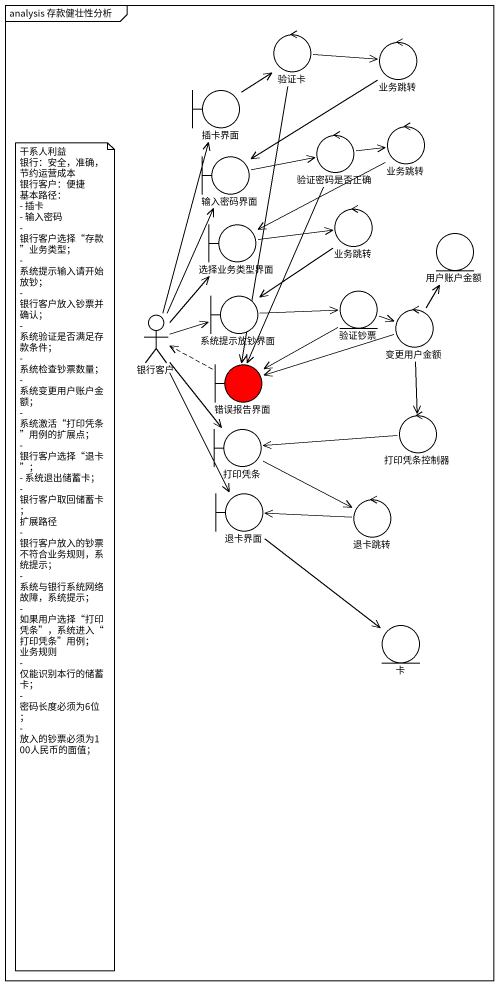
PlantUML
@startuml
mainframe analysis 存款健壮性分析
control 验证卡
control 业务跳转
boundary 插卡界面
control 验证密码是否正确
control "业务跳转" as 业务跳转_2
boundary 输入密码界面
control "业务跳转" as 业务跳转_3
boundary 选择业务类型界面
entity 用户账户金额
boundary 系统提示放钞界面
entity 验证钞票
actor 银行客户
control 变更用户金额
boundary 错误报告界面 #FF0000
control 打印凭条控制器
boundary 打印凭条
boundary 退卡界面
control 退卡跳转
entity 卡
验证卡 -right-> 业务跳转
验证卡 --> 错误报告界面
业务跳转 --> 输入密码界面
插卡界面 -up-> 验证卡
验证密码是否正确 -right-> 业务跳转_2
验证密码是否正确 --> 错误报告界面
业务跳转_2 -left-> 选择业务类型界面
输入密码界面 -right-> 验证密码是否正确
业务跳转_3 --> 系统提示放钞界面
选择业务类型界面 -right-> 业务跳转_3
系统提示放钞界面 -right-> 验证钞票
验证钞票 -right-> 变更用户金额
验证钞票 --> 错误报告界面
银行客户 -up-> 插卡界面
银行客户 -up-> 输入密码界面
银行客户 -up-> 选择业务类型界面
银行客户 -right-> 系统提示放钞界面
银行客户 --> 打印凭条
银行客户 --> 退卡界面
变更用户金额 -up-> 用户账户金额
变更用户金额 -left-> 错误报告界面
变更用户金额 --> 打印凭条控制器
错误报告界面 .left.> 银行客户
打印凭条控制器 -left-> 打印凭条
打印凭条 -right-> 退卡跳转
退卡界面 --> 卡
退卡跳转 -left-> 退卡界面
note as N1
  干系人利益
  银行：安全，准确，节约运营成本
  银行客户：便捷
  基本路径：
  - 插卡
  - 输入密码
  - 银行客户选择“存款”业务类型；
  - 系统提示输入请开始放钞；
  - 银行客户放入钞票并确认；
  - 系统验证是否满足存款条件；
  - 系统检查钞票数量；
  - 系统变更用户账户金额；
  - 系统激活“打印凭条”用例的扩展点；
  - 银行客户选择“退卡”；
  - 系统退出储蓄卡；
  - 银行客户取回储蓄卡；
  扩展路径
  - 银行客户放入的钞票不符合业务规则，系统提示；
  - 系统与银行系统网络故障，系统提示；
  - 如果用户选择“打印凭条”，系统进入“打印凭条”用例；
  业务规则
  - 仅能识别本行的储蓄卡；
  - 密码长度必须为6位；
  - 放入的钞票必须为100人民币的面值；
end note
@enduml
